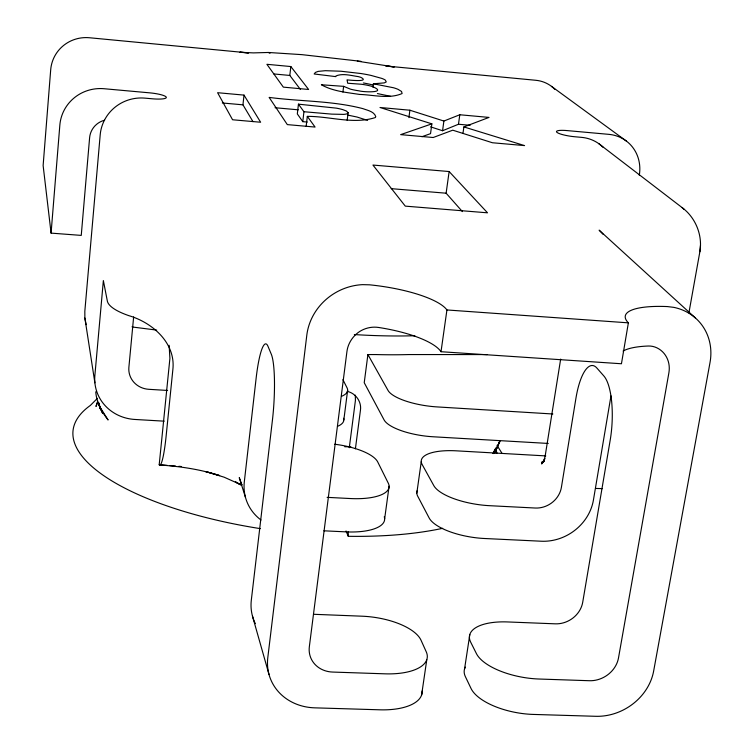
<?xml version="1.0" encoding="UTF-8"?>
<svg xmlns="http://www.w3.org/2000/svg" width="754" height="754" viewBox="0 0 754 754"><rect width="100%" height="100%" fill="white"/><g stroke="black" fill="none" stroke-linecap="round" stroke-linejoin="round"><path stroke-width="1.13" d="M495.218 452.824L495.274 449.535M98.915 403.315L98.84 405.398L98.783 403.579M494.954 450.656L494.794 452.852L495.058 449.45M104.608 120.206A20.32 19.849 1.2 0 0 89.613 137.718L81.253 235.399L51.084 233.118L59.839 125.145A40.782 39.868 4.2 0 1 104.109 88.727L149.867 92.865A15.419 2.837 6.2 0 1 166.285 97.2A15.419 2.837 6.2 0 1 152.185 98.783L144.994 98.133A41.055 40.207 -5.1 0 0 102.384 124.947A40.725 39.17 37.5 0 0 100.197 134.909L84.825 311.317L84.872 318.018L94.881 382.825M598.667 143.571L682.05 207.548C695.546 217.557 702.756 235.135 699.872 251.713L688.892 312.929M133.647 316.906L128.887 367.236A22.054 20.735 -12.5 0 0 148.802 389.309L167.595 390.459M699.872 251.713L700.466 245.436M167.303 465.388L159.198 464.737L169.904 358.395L169.141 345.275M252.995 121.667L242.958 104.834L244.004 95.108L217.604 92.704L232.571 119.763L260.63 122.242L244.004 95.108M300.441 89.49L289.819 75.447L290.837 66.55L266.897 64.297L283.334 87.134L308.612 89.472L290.837 66.55M347.179 120.291L348.112 112.666L346.397 111.026L342.863 109.66A18.181 3.308 7.1 0 0 336.369 108.142L298.452 104.165L297.321 113.929L302.788 121.648L307.283 122.054M302.788 121.648L303.937 111.724L298.452 104.165M306.143 126.399L307.321 116.38C329.573 116.201 353.598 124.655 375.303 117.549L375.784 116.663C374.173 111.451 367.415 110.348 362.872 108.633C332.316 100.64 300.262 101.545 269.131 97.398L287.321 124.608L315.078 127.068L307.321 116.38M342.919 92.092L343.626 86.342L321.383 84.768C332.948 91.319 346.68 92.422 359.573 94.439C373.353 94.816 389.007 99.255 402.099 93.534L401.533 91.46L398.008 89.33A28.011 4.75 7.3 0 0 393.56 87.766L373.418 83.798L372.985 87.181M343.833 419.893L347.641 390.204M349.291 447.706L355.417 400.459L355.304 395.153M355.407 448.809L360.431 410.336C361.807 401.816 355.709 393.22 347.33 391.411M487.207 354.568L408.781 354.559A208.453 55.626 7 0 1 376.029 354.559L367.905 354.559L364.229 382.712L384.069 419.874A41.527 13.318 8.1 0 0 433.013 436.764L548.252 443.446M408.913 117.633L409.893 110.216L380.007 107.492L431.863 123.854L430.534 133.647L421.92 136.719M384.644 518.827L389.102 486.189M430.525 126.842L442.56 130.734L443.889 121.045L459.799 114.759L489.016 117.417L463.88 126.926L462.965 133.43M462.409 211.601L446.123 193.203L449.139 171.544L372.938 165.051L405.284 206.134L487.518 212.817L449.139 171.544M442.56 130.734L458.479 124.25L459.799 114.759M416.802 493.229L421.25 461.693M465.303 667.101A50.801 21.857 10.1 0 0 465.406 676.696L471.043 688.477A51.423 22.356 10.3 0 0 533.266 714.424L595.726 716.3A52.422 45.381 -31 0 0 653.643 671.079L710.023 362.495A55.306 49.717 -41.4 0 0 673.822 307.368L667.441 306.576A72.441 18.445 9.8 0 0 628.374 322.844L621.447 363.758L441.015 351.713L446.924 309.96A73.958 19.943 7.4 0 0 369.611 284.823L362.514 284.644A56.701 53.119 -29.5 0 0 306.793 335.285L267.802 657.582A54.081 47.973 -21.2 0 0 314.757 707.846L380.044 709.816A51.951 23.167 8.1 0 0 422.146 691.003M421.609 695.009L426.783 659.684M464.568 668.892L469.799 634.595M560.665 359.102L545.085 456.528L543.398 462.145L544.605 459.356M494.633 450.129L494.162 452.343L494.718 450.232M348.112 112.666L347.49 113.581M493.898 452.702L494.53 450.487M97.766 401.015L95.984 406.444L97.558 402.391M494.615 450.232L493.436 453.559L497.206 447.179L499.845 440.864L496.528 448.592L493.201 453.408M493.945 452.589L495.265 448.875M499.855 441.703L496.528 448.592L497.206 447.179L493.05 453.522M545.01 458.432L541.617 463.946L544.115 460.496L542.211 462.532L543.672 461.269M97.417 398.348L90.357 405.435A221.469 75.89 6.8 0 0 260.309 528.629M543.804 461.071L541.617 462.419L544.426 460.76M431.863 123.854L400.647 134.636L433.192 137.511L452.768 130.188L492.428 142.751L524.577 145.597L463.88 126.926M373.418 83.798L384.295 82.893L386.265 81.922L385.303 80.084A26.72 4.42 7.2 0 0 381.929 78.444L370.987 75.409A33.317 5.523 7.2 0 0 360.996 73.534L340.978 71.234L325.389 70.688L318.113 71.385L315.426 72.422L314.164 73.977L335.813 76.625L335.879 75.994C342.731 73.053 351.006 75.579 358.178 76.597A11.659 1.932 7.2 0 1 360.864 77.37C370.751 82.478 347.481 79.924 347.038 79.867L347.698 83.232L361.307 84.25A14.75 2.498 7.2 0 1 365.973 84.976L367.452 85.268A17.785 3.016 7.2 0 1 371.656 86.295C388.885 93.044 363.993 92.271 359.196 90.866A15.711 2.667 7.2 0 1 354.616 90.094A17.37 2.95 7.2 0 1 350.412 89.132L343.626 86.342M357.311 61.14L394.257 66.965L385.822 65.994L535.792 80.282A34.364 32.224 -51.8 0 1 554.878 89.34M361.006 61.338L301.892 54.646L268.415 52.478L253.372 52.893L239.847 52.262L248.575 52.912L89.537 37.757A35.909 35.259 17 0 0 50.697 69.802L43.129 165.531L51.084 233.118M595.575 488.441L602.323 488.62M313.692 614.293L362.061 616.197A51.621 21.904 8 0 1 421.062 640.306L426.236 651.786A52.243 22.422 8.1 0 1 385.077 673.831L332.646 672.059A27.04 24.024 -21.9 0 1 309.338 646.744L346.925 351.571A28.247 26.371 -29.8 0 1 356.142 334.22C362.165 328.735 370.657 326.199 378.706 327.481A73.487 21.282 7.4 0 1 441.015 351.713M323.881 530.807L345.86 531.862A46.899 17.285 7.4 0 0 384.267 516.773M327.113 497.348L350.214 498.535A47.134 16.645 7.4 0 0 388.291 483.201L377.773 462.051A45.9 15.777 7.2 0 0 334.719 444.238M545.764 455.906L456.387 450.835A45.363 15.334 8.6 0 0 422.155 464.502L433.804 485.614A46.588 16.154 8.8 0 0 489.6 505.689L535.199 508.026A23.723 21.319 -33.2 0 0 561.41 487.291L575.952 398.178A49.067 15.297 -86.6 0 1 596.876 368.037L603.85 375.963A49.623 15.646 -86.7 0 1 610.184 440.223L582.71 602.267A24.807 21.828 -31 0 1 555.274 623.831L507.678 621.946A51.084 21.15 10 0 0 470.684 642.154L476.415 653.595A51.706 21.64 10.1 0 0 539.101 679.024L589.374 680.721A26.296 22.837 -30.9 0 0 618.497 657.94L668.883 372.853A27.615 24.844 -40.5 0 0 665.405 355.228C661.692 349.592 655.16 345.756 648.317 346.02A71.998 19.679 10 0 0 623.087 351.062M164.202 421.166L134.909 419.46A44.109 41.404 -11.6 0 1 94.863 375.567L103.364 280.563L107.351 301.091A64.571 18.058 5.8 0 0 128.802 315.643C152.27 322.514 175.814 342.825 172.873 369.432L166.2 435.388A45.57 4.92 -86.5 0 1 159.198 464.737M552.861 413.993L437.263 406.924A41.706 12.799 8 0 1 388.027 390.412L367.905 354.559M446.924 309.96L628.374 322.844M169.622 465.567L175.409 466.029M178.877 466.311L181.196 466.5M391.185 188.651L446.123 193.203M159.999 465.001C180.168 466.415 200.366 469.356 219.65 475.595L205.522 471.514L224.042 477.159L239.301 483.964L235.408 481.844L241.591 485.501M222.317 102.978L242.958 104.834M275.031 107.728L298.292 109.82M458.479 124.25L470.147 125.296M303.937 111.724L331.713 114.127L343.645 114.391A17.219 3.139 7.1 0 0 347.49 113.581M273.881 73.958L289.819 75.447M156.691 330.092L134.646 327.293A20.914 19.83 24.8 0 1 132.016 326.793M268.415 52.478L269.97 53.251M377.415 93.571L390.563 96.305M347.735 115.098L356.962 117.021L367.613 120.386M372.919 84.976L369.875 84.26A33.27 5.655 7.2 0 0 363.362 82.959M409.893 110.216L443.889 121.045M551.494 86.352L626.404 141.092M682.05 207.548L684.236 209.471M695.508 318.075L599.128 230.149L603.2 234.381M241.959 484.775L240.63 483.107L241.855 484.728M497.027 445.369L501.9 453.163M342.91 379.658L347.057 387.848A42.224 13.12 6.9 0 1 341.835 396.189M240.818 482.532L241.553 484.059M346.02 530.986L348.263 536.301A221.469 75.89 6.8 0 0 442.673 528.318M241.534 483.795L239.254 477.668L245.465 497.338M252.486 616.159L268.999 674.425M99.019 403.513L100.141 408.791L98.812 402.806M84.872 318.018L86.135 324.663M495.764 447.914L496.745 453.286L496.038 448.63M99.528 405.426L99.867 407.575L102.723 413.446L99.368 406.142L108.105 419.978C101.686 411.75 96.465 402.41 95.767 391.797M495.557 448.847L495.755 452.202L495.585 449.13M348.235 531.73L348.263 536.301M414.823 335.728A208.981 54.052 7 0 1 354.333 334.559M343.598 418.272A42.026 13.657 6.9 0 1 338.018 426.142M611.051 395.925A48.887 16.07 -86.7 0 0 610.231 400.327L593.426 500.034A47.323 42.384 -33.2 0 1 541.259 541.221L484.596 538.507A46.352 16.777 8.9 0 1 429.158 517.989L417.688 496.141A45.136 15.928 8.7 0 1 417.282 490.496M603.285 147.473A39.51 36.626 -48.4 0 0 581.588 137.369L575 136.776A14.731 2.611 8.3 0 1 557.008 132.412A14.731 2.611 8.3 0 1 567.14 130.593L608.827 134.353A38.897 35.9 -49.2 0 1 639.298 175.239M255.323 623.624A50.942 45.721 -20.8 0 1 251.318 600.137L272.401 420.383A51.319 8.058 -86.5 0 0 271.308 354.239L267.972 346.284A50.725 7.87 -86.4 0 0 256.153 378.074L244.324 481.721A48.605 44.618 -21.6 0 0 260.978 519.987M350.78 446.67A133.317 42.403 6.9 0 1 344.785 446.764M494.765 450.43L494.511 452.645L494.803 450.345M494.681 450.157L494.332 452.372L494.756 450.147"/></g></svg>
